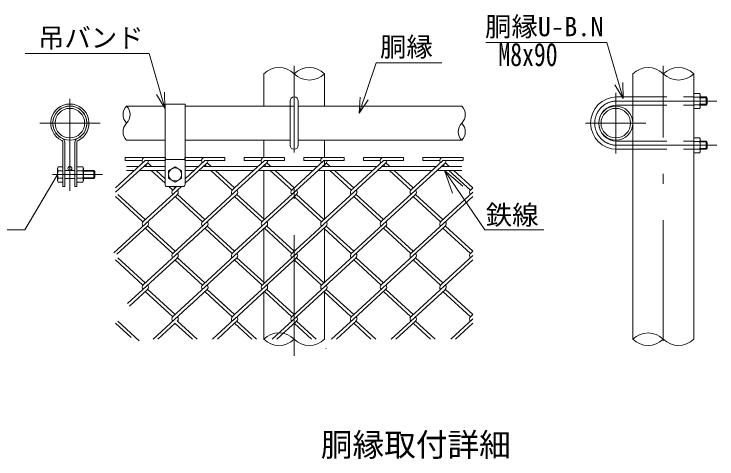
# Model space of a CAD drawing. Units: millimetres, scale not verified. Extents: x -4200 to 4200, y -2970 to 2970.
# Drawn here: x 796 to 2543, y 1014 to 2119 of the extents above; entities that cross this region are included whole.
import ezdxf
from ezdxf.enums import TextEntityAlignment as Align

# ---------------------------------------------------------------- set-up
doc = ezdxf.new("R2010")
doc.units = ezdxf.units.MM
doc.header["$LTSCALE"] = 10
doc.linetypes.add('USER2', pattern=[50.5, 30, -9, 2.5, -9])
doc.linetypes.add('USER3', pattern=[12.6, 8.4, -4.2])
for name, color, linetype, lineweight in [('0-4_D-STR-DIM', 7, 'Continuous', 13), ('0-A_D-STR-TXT', 7, 'Continuous', 13), ('0-D_3', 3, 'Continuous', 13), ('0-E_26', 2, 'USER2', 13), ('0-F_1', 1, 'Continuous', 9), ('1-0_27', 7, 'Continuous', 13), ('1-1_28', 7, 'Continuous', 13), ('1-2_13', 216, 'USER2', 13), ('1-3_11', 59, 'Continuous', 9)]:
    doc.layers.add(name, color=color, linetype=linetype, lineweight=lineweight)
doc.layers.add('1-5_24', color=7, linetype='Continuous')
doc.styles.add('ＭＳ ゴシック', font='')
doc.styles.get('ＭＳ ゴシック').set_extended_font_data('MS Gothic')

msp = doc.modelspace()

# ---------------------------------------------------------------- linework, layer by layer
at = {"layer": '0-4_D-STR-DIM'}
for centre, start, end in [((1454.15, 1932.67), 45.18146, 134.81854), ((1529.77, 1932.67), 45.18146, 134.81854), ((2371.92, 1932.67), 45.18146, 134.81854), ((2447.54, 1932.67), 45.18146, 134.81854), ((1529.77, 2008.78), 225.18146, 314.81854), ((2447.54, 2008.78), 225.18146, 314.81854)]:
    msp.add_arc(centre, 53.65, start, end, dxfattribs=at)
at = {"layer": '0-A_D-STR-TXT'}
msp.add_lwpolyline([(480.79, 1583.04), (822.57, 1583.04), (902.45, 1718.84)], dxfattribs=at)
at = {"layer": '0-D_3'}
for p, q in [((2294.11, 1913.05), (2334.11, 1913.05)), ((2485.36, 1921.8), (2499.86, 1921.8)), ((2485.36, 1921.8), (2485.36, 1884.3)), ((2499.86, 1912.43), (2485.36, 1912.43)), ((2501.61, 1917.86), (2501.61, 1888.94)), ((2501.61, 1913.05), (2516.11, 1913.05)), ((2501.61, 1911.3), (2517.86, 1911.3)), ((2519.11, 1910.05), (2519.11, 1896.05)), ((1220.92, 1895.55), (1170.92, 1895.55)), ((1170.92, 1895.55), (1170.92, 1695.55)), ((1220.92, 1895.55), (1220.92, 1695.55)), ((1481.96, 1793.05), (1481.96, 1903.05)), ((1501.96, 1793.05), (1501.96, 1903.05)), ((2294.11, 1893.05), (2334.11, 1893.05)), ((2499.86, 1893.68), (2485.36, 1893.68)), ((2501.61, 1894.8), (2517.86, 1894.8)), ((2501.61, 1893.05), (2516.11, 1893.05)), ((2516.11, 1893.05), (2519.11, 1896.05)), ((2485.36, 1884.3), (2499.86, 1884.3)), ((916.8, 1800.62), (916.8, 1690.55)), ((921.8, 1800.62), (921.8, 1690.55)), ((946.8, 1800.62), (946.8, 1690.55)), ((951.8, 1800.62), (951.8, 1690.55)), ((2294.11, 1803.05), (2334.11, 1803.05)), ((2499.86, 1802.43), (2485.36, 1802.43)), ((2501.61, 1778.25), (2501.61, 1807.17)), ((2501.61, 1803.05), (2516.11, 1803.05)), ((2501.61, 1801.3), (2517.86, 1801.3)), ((2519.11, 1800.05), (2516.11, 1803.05)), ((2516.11, 1803.05), (2516.11, 1783.05)), ((2519.11, 1800.05), (2519.11, 1786.05)), ((2294.11, 1783.05), (2334.11, 1783.05)), ((2499.86, 1783.68), (2485.36, 1783.68)), ((2501.61, 1784.8), (2517.86, 1784.8)), ((2501.61, 1783.05), (2516.11, 1783.05)), ((2516.11, 1783.05), (2519.11, 1786.05)), ((2485.36, 1774.3), (2499.86, 1774.3)), ((1220.92, 1758.05), (1170.92, 1758.05)), ((903.55, 1736.3), (905.29, 1739.32)), ((903.55, 1736.3), (903.55, 1704.8)), ((916.8, 1739.32), (905.29, 1739.32)), ((916.8, 1739.32), (916.8, 1701.79)), ((921.8, 1730.55), (946.8, 1730.55)), ((951.8, 1739.32), (966.24, 1739.32)), ((951.8, 1701.79), (951.8, 1739.32)), ((966.24, 1739.32), (968.05, 1736.18)), ((968.05, 1704.93), (968.05, 1736.18)), ((968.05, 1730.55), (993.8, 1730.55)), ((993.8, 1730.55), (996.8, 1727.55)), ((993.8, 1730.55), (993.8, 1710.55)), ((1075.29, 1740.55), (1106.22, 1740.55)), ((1075.29, 1730.55), (1095.31, 1730.55)), ((1107.15, 1730.55), (1170.92, 1730.55)), ((1118.07, 1740.55), (1170.92, 1740.55)), ((1179.67, 1729.91), (1195.92, 1739.3)), ((1195.92, 1739.3), (1212.17, 1729.91)), ((1220.92, 1740.55), (1254.24, 1740.55)), ((1220.92, 1730.55), (1243.33, 1730.55)), ((1255.17, 1730.55), (1391.35, 1730.55)), ((1266.09, 1740.55), (1402.26, 1740.55)), ((1403.19, 1730.55), (1539.37, 1730.55)), ((1414.1, 1740.55), (1550.28, 1740.55)), ((1551.21, 1730.55), (1687.39, 1730.55)), ((1562.12, 1740.55), (1698.3, 1740.55)), ((1699.23, 1730.55), (1835.41, 1730.55)), ((1710.14, 1740.55), (1846.32, 1740.55)), ((1847.25, 1730.55), (1908.62, 1730.55)), ((1858.16, 1740.55), (1908.62, 1740.55)), ((916.8, 1729.93), (905.29, 1729.93)), ((951.8, 1729.93), (966.24, 1729.93)), ((968.05, 1728.68), (995.67, 1728.68)), ((993.8, 1710.55), (996.8, 1713.55)), ((996.8, 1727.55), (996.8, 1713.55)), ((1179.67, 1729.91), (1179.67, 1711.2)), ((1212.17, 1729.91), (1212.17, 1711.2)), ((903.55, 1704.8), (905.29, 1701.79)), ((916.8, 1711.17), (905.29, 1711.17)), ((916.8, 1701.79), (905.29, 1701.79)), ((921.8, 1710.55), (946.8, 1710.55)), ((951.8, 1711.17), (966.24, 1711.17)), ((951.8, 1701.79), (966.24, 1701.79)), ((966.24, 1701.79), (968.05, 1704.93)), ((968.05, 1712.43), (995.67, 1712.43)), ((968.05, 1710.55), (993.8, 1710.55)), ((916.8, 1690.55), (921.8, 1690.55)), ((946.8, 1690.55), (951.8, 1690.55)), ((1215.92, 1690.55), (1175.92, 1690.55))]:
    msp.add_line(p, q, dxfattribs=at)
at = {"layer": '0-D_3', "linetype": 'USER3'}
for p, q in [((2334.11, 1913.05), (2485.36, 1913.05)), ((2334.11, 1893.05), (2485.36, 1893.05)), ((2334.11, 1803.05), (2485.36, 1803.05)), ((2334.11, 1783.05), (2485.36, 1783.05))]:
    msp.add_line(p, q, dxfattribs=at)
at = {"layer": '0-D_3'}
for points in [[(2519.11, 1910.05), (2516.11, 1913.05), (2516.11, 1893.05)], [(2485.36, 1774.3), (2485.36, 1811.8), (2499.86, 1811.8)], [(1179.67, 1711.2), (1195.92, 1701.8), (1212.17, 1711.2)]]:
    msp.add_lwpolyline(points, dxfattribs=at)
for centre, radius in [((934.3, 1735.55), 5), ((1195.92, 1720.55), 16.23)]:
    msp.add_circle(centre, radius, dxfattribs=at)
for centre, radius, start, end in [((1491.96, 1903.05), 10, 0, 180), ((2294.11, 1848.05), 65, 90, 270), ((2494.61, 1917.11), 7.04, 318.21899, 41.78101), ((2475.62, 1903.05), 25.99, 338.85295, 21.14705), ((934.3, 1848.05), 47.5, 295.37693, 244.62307), ((934.3, 1848.05), 42.5, 295.37693, 244.62307), ((2294.11, 1848.05), 45, 90, 270), ((2494.45, 1888.99), 7.15, 319.0514, 40.9486), ((911.8, 1800.62), 5, 0, 64.62307), ((911.8, 1800.62), 10, 0, 64.62307), ((956.8, 1800.62), 10, 115.37693, 180), ((956.8, 1800.62), 5, 115.37693, 180), ((2494.45, 1807.11), 7.15, 319.0514, 40.9486), ((2475.62, 1793.05), 25.99, 338.85295, 21.14705), ((1491.96, 1793.05), 10, 180, 0), ((2494.61, 1778.99), 7.04, 318.21899, 41.78101), ((912.14, 1734.62), 8.31, 145.61585, 214.38415), ((959.38, 1734.62), 8.31, 325.61586, 34.38414), ((934.89, 1720.55), 31.05, 162.4121, 197.5879), ((936.64, 1720.55), 31.05, 342.4121, 17.5879), ((912.14, 1706.48), 8.31, 145.61585, 214.38415), ((959.38, 1706.48), 8.31, 325.61585, 34.38416), ((1175.92, 1695.55), 5, 180, 270), ((1215.92, 1695.55), 5, 270, 0)]:
    msp.add_arc(centre, radius, start, end, dxfattribs=at)
at = {"layer": '0-E_26'}
for p, q in [((2409.73, 1307.22), (2409.73, 1990.55)), ((2291.61, 1923.05), (2291.61, 1773.05)), ((934.3, 1908.73), (934.3, 1679.56)), ((2294.11, 1903.05), (2543.09, 1903.05)), ((1009.3, 1848.05), (859.3, 1848.05)), ((2366.61, 1848.05), (2216.61, 1848.05)), ((2294.11, 1793.05), (2543.09, 1793.05)), ((890.75, 1720.55), (1015.75, 1720.55))]:
    msp.add_line(p, q, dxfattribs=at)
msp.add_arc((2294.11, 1848.05), 55, 90, 270, dxfattribs=at)
at = {"layer": '0-F_1'}
for p, q in [((1416.33, 1970.72), (1416.33, 1890.55)), ((1567.58, 1890.55), (1567.58, 1970.72)), ((2334.11, 1970.72), (2334.11, 1311.15)), ((2485.36, 1311.15), (2485.36, 1970.72)), ((1170.92, 1890.55), (1075.29, 1890.55)), ((1491.96, 1890.55), (1220.92, 1890.55)), ((1908.62, 1890.55), (1501.96, 1890.55)), ((1170.92, 1805.55), (1075.29, 1805.55)), ((1481.96, 1805.55), (1220.92, 1805.55)), ((1416.33, 1762.93), (1416.33, 1805.55)), ((1908.62, 1805.55), (1501.96, 1805.55)), ((1567.58, 1762.93), (1567.58, 1805.55)), ((1567.58, 1740.55), (1567.58, 1754.93)), ((1416.33, 1728.92), (1416.33, 1606.96)), ((1567.58, 1609.92), (1567.58, 1729.2)), ((1416.33, 1585.26), (1416.33, 1452.59)), ((1567.58, 1452.59), (1567.58, 1588.22)), ((1416.33, 1427.92), (1416.33, 1311.39)), ((1567.58, 1311.39), (1567.58, 1430.88))]:
    msp.add_line(p, q, dxfattribs=at)
for centre, radius in [((934.3, 1848.05), 42.5), ((2291.61, 1848.05), 42.5), ((934.3, 1848.05), 36.75), ((2291.61, 1848.05), 36.75)]:
    msp.add_circle(centre, radius, dxfattribs=at)
at = {"layer": '1-0_27'}
for centre, radius, start, end in [((1096.68, 1869.3), 30.15, 135.18146, 224.81854), ((1053.91, 1869.3), 30.15, 315.18146, 44.81854), ((1887.24, 1869.3), 30.15, 315.18146, 44.81854), ((1096.68, 1826.8), 30.15, 135.18146, 224.81854), ((1930.01, 1826.8), 30.15, 135.18146, 224.81854), ((1887.24, 1826.8), 30.15, 315.18146, 44.81854), ((1454.15, 1273.33), 53.65, 45.18146, 134.81854), ((1454.15, 1349.44), 53.65, 225.18146, 314.81854), ((1529.77, 1349.44), 53.65, 225.18146, 314.81854), ((2371.92, 1273.09), 53.65, 45.18146, 134.81854), ((2371.92, 1349.2), 53.65, 225.18146, 314.81854), ((2447.54, 1349.2), 53.65, 225.18146, 314.81854)]:
    msp.add_arc(centre, radius, start, end, dxfattribs=at)
at = {"layer": '1-1_28'}
for p, q in [((2269.26, 2048.52), (1968.24, 2048.52)), ((2309.83, 1908.96), (2269.26, 2048.52)), ((1131.75, 2021.05), (822.79, 2021.05)), ((1170.33, 1884.94), (1131.75, 2021.05)), ((1653.31, 1873.08), (1696.13, 1998.11)), ((1696.13, 1998.11), (1859.46, 1998.11)), ((2309.83, 1908.96), (2289.11, 1943.17)), ((2309.83, 1908.96), (2308.99, 1948.95)), ((1170.33, 1884.94), (1169.76, 1924.94)), ((1170.33, 1884.94), (1149.84, 1919.29)), ((1653.31, 1873.08), (1656.03, 1912.98)), ((1653.31, 1873.08), (1675.62, 1906.28))]:
    msp.add_line(p, q, dxfattribs=at)
at = {"layer": '1-1_28', "lineweight": 9}
for q in [(1911.11, 1691.45), (1885.47, 1673.93)]:
    msp.add_line((1865.61, 1730.55), q, dxfattribs=at)
msp.add_lwpolyline([(1865.61, 1730.55), (1966.2, 1583.26), (2112.41, 1583.26)], dxfattribs=at)
at = {"layer": '1-2_13'}
msp.add_line((1491.96, 1269.72), (1491.96, 1990.55), dxfattribs=at)
at = {"layer": '1-3_11'}
for p, q in [((1047.9, 1687.11), (1121.91, 1754.93)), ((1047.9, 1676.26), (1127.32, 1749.03)), ((1071.91, 1754.93), (1071.91, 1762.93)), ((1121.91, 1762.93), (1071.91, 1762.93)), ((1113.91, 1754.93), (1071.91, 1754.93)), ((1121.91, 1762.93), (1171.91, 1762.93)), ((1121.91, 1754.93), (1171.91, 1754.93)), ((1127.81, 1749.52), (1137.6, 1740.55)), ((1171.91, 1754.93), (1171.91, 1762.93)), ((1219.93, 1754.93), (1219.93, 1762.93)), ((1269.93, 1762.93), (1219.93, 1762.93)), ((1261.93, 1754.93), (1219.93, 1754.93)), ((1220.92, 1710.02), (1269.93, 1754.93)), ((1220.92, 1699.17), (1275.85, 1749.5)), ((1269.93, 1762.93), (1319.93, 1762.93)), ((1269.93, 1754.93), (1319.93, 1754.93)), ((1275.83, 1749.52), (1285.62, 1740.55)), ((1319.93, 1754.93), (1319.93, 1762.93)), ((1343.94, 1687.11), (1417.95, 1754.93)), ((1343.94, 1676.26), (1423.35, 1749.03)), ((1367.95, 1754.93), (1367.95, 1762.93)), ((1417.95, 1762.93), (1367.95, 1762.93)), ((1409.95, 1754.93), (1367.95, 1754.93)), ((1412.54, 1603.49), (1571.37, 1749.03)), ((1417.95, 1762.93), (1467.95, 1762.93)), ((1417.95, 1754.93), (1467.95, 1754.93)), ((1423.85, 1749.52), (1433.64, 1740.55)), ((1467.95, 1754.93), (1467.95, 1762.93)), ((1486.04, 1681.69), (1565.97, 1754.93)), ((1515.97, 1754.93), (1515.97, 1762.93)), ((1565.97, 1762.93), (1515.97, 1762.93)), ((1557.97, 1754.93), (1515.97, 1754.93)), ((1565.97, 1762.93), (1615.97, 1762.93)), ((1565.97, 1754.93), (1615.97, 1754.93)), ((1571.87, 1749.52), (1581.65, 1740.55)), ((1615.97, 1754.93), (1615.97, 1762.93)), ((1639.98, 1687.11), (1713.99, 1754.93)), ((1639.98, 1676.26), (1719.39, 1749.03)), ((1663.99, 1754.93), (1663.99, 1762.93)), ((1713.99, 1762.93), (1663.99, 1762.93)), ((1705.99, 1754.93), (1663.99, 1754.93)), ((1708.58, 1603.49), (1867.41, 1749.03)), ((1713.99, 1762.93), (1763.99, 1762.93)), ((1713.99, 1754.93), (1763.99, 1754.93)), ((1719.88, 1749.52), (1729.67, 1740.55)), ((1763.99, 1754.93), (1763.99, 1762.93)), ((1782.08, 1681.69), (1862.01, 1754.93)), ((1812.01, 1754.93), (1812.01, 1762.93)), ((1862.01, 1762.93), (1812.01, 1762.93)), ((1854.01, 1754.93), (1812.01, 1754.93)), ((1862.01, 1762.93), (1912.01, 1762.93)), ((1862.01, 1754.93), (1912.01, 1754.93)), ((1867.9, 1749.52), (1877.69, 1740.55)), ((1912.01, 1754.93), (1912.01, 1762.93)), ((1121.89, 1744.1), (1125.76, 1740.55)), ((1136.67, 1730.55), (1170.92, 1699.17)), ((1148.51, 1730.55), (1170.92, 1710.02)), ((1269.91, 1744.1), (1273.78, 1740.55)), ((1284.69, 1730.55), (1338.06, 1681.64)), ((1296.53, 1730.55), (1343.94, 1687.11)), ((1417.93, 1744.1), (1421.79, 1740.55)), ((1432.71, 1730.55), (1486.08, 1681.64)), ((1444.55, 1730.55), (1491.96, 1687.11)), ((1565.95, 1744.1), (1569.81, 1740.55)), ((1580.73, 1730.55), (1634.1, 1681.64)), ((1592.57, 1730.55), (1639.98, 1687.11)), ((1713.96, 1744.1), (1717.83, 1740.55)), ((1728.74, 1730.55), (1782.12, 1681.64)), ((1740.59, 1730.55), (1788, 1687.11)), ((1861.98, 1744.1), (1865.85, 1740.55)), ((1876.76, 1730.55), (1930.14, 1681.64)), ((1888.6, 1730.55), (1936.01, 1687.11)), ((1116.51, 1603.49), (1211.52, 1690.55)), ((1180.32, 1690.55), (1190.05, 1681.64)), ((1190, 1681.69), (1199.68, 1690.55)), ((1192.16, 1690.55), (1195.92, 1687.11)), ((1338.02, 1681.68), (1343.94, 1687.11)), ((1634.06, 1681.68), (1639.98, 1687.11)), ((1930.09, 1681.68), (1936.01, 1687.11)), ((1043.81, 1526.02), (1201.84, 1670.83)), ((1047.9, 1665.41), (1115.99, 1603.02)), ((1053.8, 1670.85), (1121.91, 1608.44)), ((1190, 1524.35), (1343.94, 1665.41)), ((1195.92, 1665.41), (1264.01, 1603.02)), ((1201.8, 1670.87), (1269.93, 1608.44)), ((1264.53, 1603.49), (1343.94, 1676.26)), ((1343.94, 1665.41), (1349.86, 1670.83)), ((1343.94, 1529.77), (1497.88, 1670.83)), ((1343.94, 1665.41), (1412.03, 1603.02)), ((1349.84, 1670.85), (1417.95, 1608.44)), ((1492.43, 1664.98), (1560.07, 1603)), ((1497.83, 1670.87), (1565.97, 1608.44)), ((1521.54, 1556.88), (1639.98, 1665.41)), ((1560.56, 1603.49), (1639.98, 1676.26)), ((1639.98, 1665.41), (1645.9, 1670.83)), ((1639.98, 1529.77), (1793.92, 1670.83)), ((1639.98, 1665.41), (1708.07, 1603.02)), ((1645.88, 1670.85), (1713.99, 1608.44)), ((1782.07, 1524.35), (1936.01, 1665.41)), ((1788.47, 1664.98), (1856.13, 1602.97)), ((1793.87, 1670.87), (1862.01, 1608.44)), ((1856.6, 1603.49), (1936.01, 1676.26)), ((1051.42, 1522.14), (1127.32, 1591.69)), ((1116.51, 1591.69), (1115.99, 1592.16)), ((1127.83, 1603.02), (1127.32, 1603.49)), ((1127.83, 1592.16), (1195.92, 1529.77)), ((1230.91, 1550.98), (1275.33, 1591.69)), ((1275.85, 1592.16), (1343.94, 1529.77)), ((1343.94, 1518.92), (1423.35, 1591.69)), ((1412.54, 1591.69), (1412.03, 1592.16)), ((1412.03, 1445.68), (1571.37, 1591.69)), ((1423.87, 1603.02), (1423.35, 1603.49)), ((1423.87, 1592.16), (1491.96, 1529.77)), ((1560.56, 1591.69), (1560.05, 1592.16)), ((1571.89, 1603.02), (1571.37, 1603.49)), ((1571.89, 1592.16), (1639.98, 1529.77)), ((1639.98, 1518.92), (1719.39, 1591.69)), ((1708.58, 1446.15), (1867.41, 1591.69)), ((1719.91, 1592.16), (1788, 1529.77)), ((1867.93, 1592.16), (1936.01, 1529.77)), ((1121.91, 1586.74), (1190.05, 1524.31)), ((1269.93, 1586.74), (1338.02, 1524.35)), ((1417.95, 1586.74), (1486.06, 1524.33)), ((1565.97, 1586.74), (1634.06, 1524.35)), ((1713.99, 1586.74), (1782.1, 1524.33)), ((1862.01, 1586.74), (1930.09, 1524.35)), ((1116.51, 1446.15), (1236.96, 1556.53)), ((1486.04, 1524.35), (1524.93, 1559.99)), ((1338.02, 1524.35), (1343.94, 1529.77)), ((1634.06, 1524.35), (1639.98, 1529.77)), ((1930.09, 1524.35), (1936.01, 1529.77)), ((1047.9, 1508.07), (1115.99, 1445.68)), ((1053.8, 1513.52), (1121.91, 1451.11)), ((1077.48, 1399.54), (1201.84, 1513.5)), ((1189.53, 1366.58), (1343.94, 1508.07)), ((1196.39, 1507.64), (1264.03, 1445.66)), ((1201.8, 1513.54), (1269.93, 1451.11)), ((1264.53, 1446.15), (1343.94, 1518.92)), ((1343.94, 1508.07), (1349.86, 1513.5)), ((1343.94, 1372.44), (1497.88, 1513.5)), ((1343.94, 1508.07), (1412.03, 1445.68)), ((1349.84, 1513.52), (1417.95, 1451.11)), ((1486.01, 1366.99), (1639.98, 1508.07)), ((1492.43, 1507.64), (1560.07, 1445.66)), ((1497.83, 1513.54), (1565.97, 1451.11)), ((1560.56, 1446.15), (1639.98, 1518.92)), ((1639.98, 1508.07), (1645.9, 1513.5)), ((1639.98, 1372.44), (1793.92, 1513.5)), ((1639.98, 1508.07), (1708.07, 1445.68)), ((1645.88, 1513.52), (1713.99, 1451.11)), ((1782.59, 1367.49), (1936.01, 1508.07)), ((1788.47, 1507.64), (1856.11, 1445.66)), ((1793.87, 1513.54), (1862.01, 1451.11)), ((1856.6, 1446.15), (1936.01, 1518.92)), ((1082.89, 1393.65), (1127.32, 1434.36)), ((1116.51, 1434.36), (1115.99, 1434.83)), ((1127.83, 1445.68), (1127.32, 1446.15)), ((1127.83, 1434.83), (1195.92, 1372.44)), ((1230.91, 1393.65), (1275.33, 1434.36)), ((1275.83, 1434.85), (1343.94, 1372.44)), ((1275.85, 1434.83), (1321.76, 1392.76)), ((1342.69, 1360.45), (1423.35, 1434.36)), ((1412.54, 1434.36), (1412.03, 1434.83)), ((1423.87, 1445.68), (1423.35, 1446.15)), ((1423.87, 1434.83), (1491.96, 1372.44)), ((1437.17, 1311.39), (1571.37, 1434.36)), ((1571.89, 1434.83), (1639.98, 1372.44)), ((1639.98, 1361.59), (1719.39, 1434.36)), ((1719.91, 1434.83), (1788, 1372.44)), ((1733.21, 1311.39), (1867.92, 1434.83)), ((1867.93, 1434.83), (1936.01, 1372.44)), ((1121.91, 1429.4), (1190, 1367.01)), ((1269.91, 1429.42), (1338.06, 1366.97)), ((1269.93, 1429.4), (1307.57, 1394.91)), ((1417.95, 1429.4), (1486.08, 1366.97)), ((1565.97, 1429.4), (1634.08, 1366.99)), ((1713.99, 1429.4), (1782.1, 1366.99)), ((1862.01, 1429.4), (1930.09, 1367.01)), ((1141.14, 1311.39), (1236.96, 1399.19)), ((1338.02, 1367.01), (1343.94, 1372.44)), ((1634.06, 1367.01), (1639.98, 1372.44)), ((1930.09, 1367.01), (1936.01, 1372.44)), ((1047.9, 1350.74), (1086.67, 1315.21)), ((1053.8, 1356.18), (1106.94, 1307.49)), ((1152.98, 1311.39), (1195.96, 1350.77)), ((1196.39, 1350.3), (1238.86, 1311.39)), ((1201.8, 1356.2), (1250.71, 1311.39)), ((1289.15, 1311.39), (1343.94, 1361.59)), ((1343.94, 1350.74), (1349.86, 1356.16)), ((1349.84, 1356.18), (1398.72, 1311.39)), ((1449.01, 1311.39), (1497.88, 1356.16)), ((1492.43, 1350.3), (1534.9, 1311.39)), ((1497.83, 1356.2), (1546.74, 1311.39)), ((1585.19, 1311.39), (1639.98, 1361.59)), ((1639.98, 1350.74), (1645.9, 1356.16)), ((1645.88, 1356.18), (1694.76, 1311.39)), ((1745.05, 1311.39), (1793.92, 1356.16)), ((1788.47, 1350.3), (1830.94, 1311.39)), ((1793.87, 1356.2), (1842.78, 1311.39)), ((1881.23, 1311.39), (1936.01, 1361.59)), ((1893.07, 1311.39), (1936.01, 1350.74)), ((1571.89, 1288.34), (1571.37, 1288.82))]:
    msp.add_line(p, q, dxfattribs=at)
for points in [[(1301, 1311.39), (1343.94, 1350.74), (1386.88, 1311.39)], [(1597.03, 1311.39), (1639.98, 1350.74), (1682.92, 1311.39)]]:
    msp.add_lwpolyline(points, dxfattribs=at)
for centre, start, end in [((1121.91, 1754.93), 90, 222.5), ((1121.91, 1754.93), 312.5, 0), ((1269.93, 1754.93), 90, 222.5), ((1269.93, 1754.93), 312.5, 0), ((1417.95, 1754.93), 90, 222.5), ((1417.95, 1754.93), 312.5, 0), ((1565.97, 1754.93), 90, 222.5), ((1565.97, 1754.93), 312.5, 0), ((1713.99, 1754.93), 90, 222.5), ((1713.99, 1754.93), 312.5, 0), ((1862.01, 1754.93), 90, 222.5), ((1862.01, 1754.93), 312.5, 0), ((1195.92, 1676.26), 132.5, 222.5), ((1195.92, 1676.26), 132.5, 222.5), ((1195.92, 1676.26), 312.5, 42.5), ((1195.92, 1676.26), 312.5, 42.5), ((1343.94, 1676.26), 132.5, 222.5), ((1343.94, 1676.26), 312.5, 42.5), ((1491.96, 1676.26), 132.5, 222.5), ((1491.96, 1676.26), 132.5, 222.5), ((1491.96, 1676.26), 312.5, 42.5), ((1491.96, 1676.26), 312.5, 42.5), ((1639.98, 1676.26), 132.5, 222.5), ((1639.98, 1676.26), 312.5, 42.5), ((1788, 1676.26), 132.5, 222.5), ((1788, 1676.26), 132.5, 222.5), ((1788, 1676.26), 312.5, 42.5), ((1788, 1676.26), 312.5, 42.5), ((1936.01, 1676.26), 132.5, 222.5), ((1121.91, 1597.59), 132.5, 227.5), ((1121.91, 1597.59), 312.5, 47.5), ((1269.93, 1597.59), 132.5, 222.5), ((1269.93, 1597.59), 312.5, 42.5), ((1417.95, 1597.59), 132.5, 227.5), ((1417.95, 1597.59), 312.5, 47.5), ((1565.97, 1597.59), 132.5, 227.5), ((1565.97, 1597.59), 312.5, 47.5), ((1713.99, 1597.59), 132.5, 222.5), ((1713.99, 1597.59), 312.5, 42.5), ((1862.01, 1597.59), 132.5, 222.5), ((1862.01, 1597.59), 312.5, 42.5), ((1195.92, 1518.92), 132.5, 222.5), ((1195.92, 1518.92), 132.5, 222.5), ((1195.92, 1518.92), 312.5, 42.5), ((1195.92, 1518.92), 312.5, 42.5), ((1343.94, 1518.92), 132.5, 222.5), ((1343.94, 1518.92), 312.5, 42.5), ((1491.96, 1518.92), 132.5, 222.5), ((1491.96, 1518.92), 132.5, 222.5), ((1491.96, 1518.92), 312.5, 42.5), ((1491.96, 1518.92), 312.5, 42.5), ((1639.98, 1518.92), 132.5, 222.5), ((1639.98, 1518.92), 312.5, 42.5), ((1788, 1518.92), 132.5, 222.5), ((1788, 1518.92), 132.5, 222.5), ((1788, 1518.92), 312.5, 42.5), ((1788, 1518.92), 312.5, 42.5), ((1936.01, 1518.92), 132.5, 222.5), ((1121.91, 1440.25), 132.5, 227.5), ((1121.91, 1440.25), 312.5, 47.5), ((1269.93, 1440.25), 132.5, 222.5), ((1269.93, 1440.25), 312.5, 42.5), ((1417.95, 1440.25), 132.5, 227.5), ((1417.95, 1440.25), 312.5, 47.5), ((1565.97, 1440.25), 132.5, 222.5), ((1565.97, 1440.25), 312.5, 42.5), ((1713.99, 1440.25), 132.5, 222.5), ((1713.99, 1440.25), 312.5, 42.5), ((1862.01, 1440.25), 132.5, 222.5), ((1862.01, 1440.25), 312.5, 42.5), ((1195.92, 1361.59), 132.5, 222.5), ((1195.92, 1361.59), 312.5, 42.5), ((1343.94, 1361.59), 132.5, 222.5), ((1343.94, 1361.59), 312.5, 42.5), ((1491.96, 1361.59), 132.5, 222.5), ((1491.96, 1361.59), 132.5, 222.5), ((1491.96, 1361.59), 312.5, 42.5), ((1491.96, 1361.59), 312.5, 42.5), ((1639.98, 1361.59), 132.5, 222.5), ((1639.98, 1361.59), 312.5, 42.5), ((1788, 1361.59), 132.5, 222.5), ((1788, 1361.59), 132.5, 222.5), ((1788, 1361.59), 312.5, 42.5), ((1788, 1361.59), 312.5, 42.5), ((1936.01, 1361.59), 132.5, 222.5)]:
    msp.add_arc(centre, 8, start, end, dxfattribs=at)

# ---------------------------------------------------------------- texts
at = {"layer": '0-A_D-STR-TXT', "style": 'ＭＳ ゴシック'}
for s, p in [('胴縁U-B.N', (1966.59, 2049.55)), ('吊バンド', (855.2, 2021.69)), ('胴縁', (1705.42, 1999.14)), ('鉄線', (1968.34, 1581.37))]:
    msp.add_text(s, height=48.09, dxfattribs=at).set_placement(p, align=Align.BOTTOM_LEFT)
at = {"layer": '1-1_28', "style": 'ＭＳ ゴシック', "width": 0.75}
msp.add_text('M8x90', height=57.7, dxfattribs=at).set_placement((1999.75, 1972.56), align=Align.BOTTOM_LEFT)
at = {"layer": '1-5_24', "style": 'ＭＳ ゴシック'}
msp.add_text('胴縁取付詳細', height=57.7, dxfattribs=at).set_placement((1558.27, 1002.89), align=Align.BOTTOM_LEFT)

doc.saveas('drawing.dxf')
